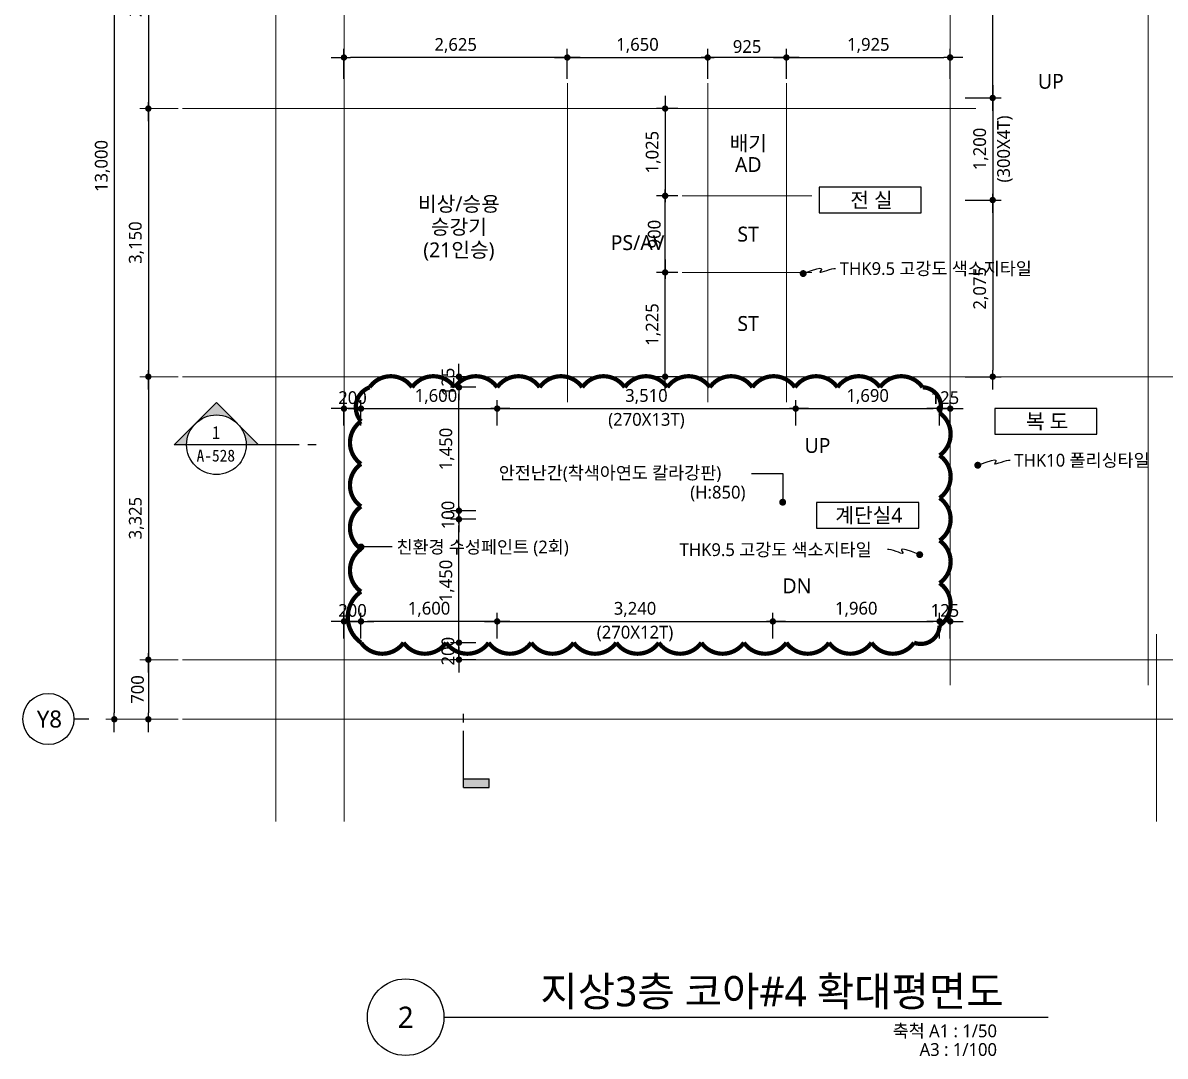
# Model space of a CAD drawing. Header units: millimetres. Extents: x 1424731 to 1631737, y 707248 to 849681.
# Drawn here: x 1526899 to 1540326, y 747948 to 760088 of the extents above; entities that cross this region are included whole.
import ezdxf
from ezdxf.enums import TextEntityAlignment as Align

# ---------------------------------------------------------------- set-up
doc = ezdxf.new("R2010")
doc.units = ezdxf.units.MM
doc.header["$MEASUREMENT"] = 0
doc.linetypes.add('CEN', pattern=[62, 60, -1, 0, -1])
doc.layers.get('0').update_dxf_attribs({"linetype": 'CONTINUOUS'})
for name, color, linetype, lineweight in [('A-AXIS-BUBL', 7, 'CONTINUOUS', 25), ('A-CNTL', 1, 'CEN', 15), ('A-DIMS', 7, 'CONTINUOUS', 25), ('A-MKXS-LEAD', 7, 'CONTINUOUS', 25), ('A-MKXS-MAK1', 3, 'CONTINUOUS', 25), ('A-MKXS-TEXT1', 3, 'CONTINUOUS', 25), ('A-MKXS-TEXT2', 7, 'CONTINUOUS', 25), ('A-MKXX-NAME', 3, 'CONTINUOUS', 25), ('A-MKXX-SYMB', 7, 'CONTINUOUS', 25), ('A-XXXX-SYMB', 7, 'CONTINUOUS', 25), ('A-XXXX-TXT1', 3, 'CONTINUOUS', 25), ('A-XXXX-TXT2', 3, 'CONTINUOUS', 25), ('REV-202205', 20, 'CONTINUOUS', 25)]:
    doc.layers.add(name, color=color, linetype=linetype, lineweight=lineweight)
doc.styles.add('HY울릉도L', font='')
doc.styles.add('돋움체', font='')
doc.styles.add('맑은고딕', font='malgun.ttf')
doc.styles.get('HY울릉도L').set_extended_font_data('HYwulM')
doc.styles.get('돋움체').set_extended_font_data('DotumChe')
doc.dimstyles.new('CDIM', dxfattribs={"dimtxt": 3, "dimasz": 1.5, "dimexe": 2, "dimexo": 1, "dimgap": 1, "dimtad": 1, "dimdec": 0, "dimrnd": 0.5, "dimzin": 0, "dimdsep": 32, "dimlunit": 6, "dimtxsty": 'HY울릉도L', "dimblk1": '_CIDOT', "dimblk2": '_CIDOT', "dimsah": 1, "dimcen": 5.5, "dimclrd": 2, "dimclre": 2, "dimclrt": 7, "dimadec": 0, "dimazin": 0, "dimtfac": 1, "dimtdec": 0, "dimtix": 1, "dimtmove": 2, "dimatfit": 1, "dimldrblk": '_CIDOT', "dimfxl": 1, "dimtolj": 1, "dimtzin": 0, "dimlwd": -1, "dimarcsym": 0})

# ---------------------------------------------------------------- blocks, each defined once
blk = doc.blocks.new('_CIDOT')
at = {"color": 0, "linetype": 'ByBlock'}
blk.add_line((2, 0), (-1, 0), dxfattribs=at)
at = {"color": 0, "linetype": 'ByBlock', "const_width": 0.5}
blk.add_lwpolyline([(-0.25, 0, 1), (0.25, 0, 1)], format="xyb", close=True, dxfattribs=at)
blk = doc.blocks.new('*D528')
at = {"layer": 'A-DIMS', "lineweight": -2, "transparency": 16777216}
for p, q in [((-1150, 0), (-2000, 0)), ((-1150, -13000), (-2000, -13000))]:
    blk.add_line(p, q, dxfattribs=at)
at = {"layer": 'A-DIMS', "transparency": 16777216}
blk.add_line((-1900, -75), (-1900, -12925), dxfattribs=at)
at = {"layer": 'A-DIMS', "transparency": 16777216, "xscale": 75, "yscale": 75, "zscale": 75}
for p, rotation in [((-1900, 0), 90), ((-1900, -13000), 270)]:
    blk.add_blockref('_CIDOT', p, dxfattribs=dict(at, rotation=rotation))
at = {"layer": 'A-DIMS', "color": 3, "transparency": 16777216, "insert": (-2040, -6500), "char_height": 150, "attachment_point": 5, "rotation": 90, "style": '맑은고딕'}
blk.add_mtext('\\A1;13,000', dxfattribs=at)
blk = doc.blocks.new('*D530')
at = {"layer": 'A-DIMS', "lineweight": -2, "transparency": 16777216}
for p, q in [((-1150, -3175), (-1600, -3175)), ((-1150, -5825), (-1600, -5825))]:
    blk.add_line(p, q, dxfattribs=at)
at = {"layer": 'A-DIMS', "transparency": 16777216}
blk.add_line((-1500, -3250), (-1500, -5750), dxfattribs=at)
at = {"layer": 'A-DIMS', "transparency": 16777216, "xscale": 75, "yscale": 75, "zscale": 75}
for p, rotation in [((-1500, -3175), 90), ((-1500, -5825), 270)]:
    blk.add_blockref('_CIDOT', p, dxfattribs=dict(at, rotation=rotation))
at = {"layer": 'A-DIMS', "color": 3, "transparency": 16777216, "insert": (-1640, -4500), "char_height": 150, "attachment_point": 5, "rotation": 90, "style": '맑은고딕'}
blk.add_mtext('\\A1;2,650', dxfattribs=at)
blk = doc.blocks.new('*D531')
at = {"layer": 'A-DIMS', "lineweight": -2, "transparency": 16777216}
for p, q in [((-1150, -5825), (-1600, -5825)), ((-1150, -8975), (-1600, -8975))]:
    blk.add_line(p, q, dxfattribs=at)
at = {"layer": 'A-DIMS', "transparency": 16777216}
blk.add_line((-1500, -5900), (-1500, -8900), dxfattribs=at)
at = {"layer": 'A-DIMS', "transparency": 16777216, "xscale": 75, "yscale": 75, "zscale": 75}
for p, rotation in [((-1500, -5825), 90), ((-1500, -8975), 270)]:
    blk.add_blockref('_CIDOT', p, dxfattribs=dict(at, rotation=rotation))
at = {"layer": 'A-DIMS', "color": 3, "transparency": 16777216, "insert": (-1640, -7400), "char_height": 150, "attachment_point": 5, "rotation": 90, "style": '맑은고딕'}
blk.add_mtext('\\A1;3,150', dxfattribs=at)
blk = doc.blocks.new('*D532')
at = {"layer": 'A-DIMS', "lineweight": -2, "transparency": 16777216}
for p, q in [((-1150, -8975), (-1600, -8975)), ((-1150, -12300), (-1600, -12300))]:
    blk.add_line(p, q, dxfattribs=at)
at = {"layer": 'A-DIMS', "transparency": 16777216}
blk.add_line((-1500, -9050), (-1500, -12225), dxfattribs=at)
at = {"layer": 'A-DIMS', "transparency": 16777216, "xscale": 75, "yscale": 75, "zscale": 75}
for p, rotation in [((-1500, -8975), 90), ((-1500, -12300), 270)]:
    blk.add_blockref('_CIDOT', p, dxfattribs=dict(at, rotation=rotation))
at = {"layer": 'A-DIMS', "color": 3, "transparency": 16777216, "insert": (-1640, -10637), "char_height": 150, "attachment_point": 5, "rotation": 90, "style": '맑은고딕'}
blk.add_mtext('\\A1;3,325', dxfattribs=at)
blk = doc.blocks.new('*D533')
at = {"layer": 'A-DIMS', "lineweight": -2, "transparency": 16777216}
for p, q in [((-1150, -12300), (-1600, -12300)), ((-1150, -13000), (-1600, -13000))]:
    blk.add_line(p, q, dxfattribs=at)
at = {"layer": 'A-DIMS', "transparency": 16777216}
blk.add_line((-1500, -12375), (-1500, -12925), dxfattribs=at)
at = {"layer": 'A-DIMS', "transparency": 16777216, "xscale": 75, "yscale": 75, "zscale": 75}
for p, rotation in [((-1500, -12300), 90), ((-1500, -13000), 270)]:
    blk.add_blockref('_CIDOT', p, dxfattribs=dict(at, rotation=rotation))
at = {"layer": 'A-DIMS', "color": 3, "transparency": 16777216, "insert": (-1627, -12650), "char_height": 150, "attachment_point": 5, "rotation": 90, "style": '맑은고딕'}
blk.add_mtext('\\A1;700', dxfattribs=at)
blk = doc.blocks.new('CORE 4- 단면')
at = {"layer": 'A-MKXS-MAK1'}
h = blk.add_hatch(color=256, dxfattribs=at)
h.paths.add_polyline_path([(3895, 11325), (3647, 11078, 0.414214), (3647, 11572)])
h.paths.add_polyline_path([(3647, 11078), (3400, 10830), (3400, 10975, 0.198912)])
h.paths.add_polyline_path([(3647, 11572, 0.198912), (3400, 11675), (3400, 11820)])
h = blk.add_hatch(color=256, dxfattribs=at)
h.paths.add_polyline_path([(495, 845), (742, 597, 0.414214), (247, 597)])
h.paths.add_polyline_path([(742, 597), (990, 350), (845, 350, 0.198912)])
h.paths.add_polyline_path([(247, 597, 0.198912), (145, 350), (0, 350)])
for points in [[(12845, 650), (12945, 650), (12945, 350), (12845, 350)], [(3700, -3575), (3700, -3675), (3400, -3675), (3400, -3575)]]:
    blk.add_hatch(color=256, dxfattribs=at).paths.add_polyline_path(points)
for p, q in [((3400, 11820), (3895, 11325)), ((3400, 10352), (3400, 11820)), ((3400, 10830), (3895, 11325)), ((3400, 10152), (3400, 10252)), ((0, 350), (495, 845)), ((990, 350), (495, 845)), ((12945, 650), (12845, 650)), ((12845, 350), (12845, 650)), ((12945, 350), (12945, 650)), ((1468, 350), (0, 350)), ((1668, 350), (1568, 350)), ((12182, 350), (12082, 350)), ((12945, 350), (12282, 350)), ((3400, -2912), (3400, -2812)), ((3400, -3675), (3400, -3012)), ((3400, -3575), (3700, -3575)), ((3700, -3675), (3700, -3575)), ((3400, -3675), (3700, -3675))]:
    blk.add_line(p, q, dxfattribs=at)
for centre in [(3400, 11325), (495, 350)]:
    blk.add_circle(centre, 350, dxfattribs=at)
at = {"layer": 'A-MKXS-TEXT2', "style": '돋움체'}
for s, height, p in [('A-529', 140, (3272, 11332)), ('1', 150, (3544, 11329))]:
    blk.add_text(s, height=height, rotation=270, dxfattribs=at).set_placement(p, align=Align.MIDDLE)
for s, height, p in [('1', 150, (491, 494)), ('A-528', 140, (488, 222))]:
    blk.add_text(s, height=height, dxfattribs=at).set_placement(p, align=Align.MIDDLE)
blk = doc.blocks.new('*D300')
at = {"layer": 'A-DIMS', "transparency": 16777216}
for p, q in [((1532025, 754431), (1532025, 754506)), ((1532025, 754356), (1532025, 754256)), ((1532025, 754181), (1532025, 754106))]:
    blk.add_line(p, q, dxfattribs=at)
at = {"layer": 'A-DIMS', "lineweight": -2, "transparency": 16777216}
for p, q in [((1532225, 754356), (1531925, 754356)), ((1532225, 754256), (1531925, 754256))]:
    blk.add_line(p, q, dxfattribs=at)
at = {"layer": 'A-DIMS', "transparency": 16777216, "xscale": 75, "yscale": 75, "zscale": 75}
for p, rotation in [((1532025, 754356), 270), ((1532025, 754256), 90)]:
    blk.add_blockref('_CIDOT', p, dxfattribs=dict(at, rotation=rotation))
at = {"layer": 'A-DIMS', "color": 3, "transparency": 16777216, "insert": (1531897, 754306), "char_height": 150, "attachment_point": 5, "rotation": 90, "style": '맑은고딕'}
blk.add_mtext('\\A1;100', dxfattribs=at)
blk = doc.blocks.new('*D301')
at = {"layer": 'A-DIMS', "lineweight": -2, "transparency": 16777216}
for p, q in [((1532225, 755806), (1531925, 755806)), ((1532225, 754356), (1531925, 754356))]:
    blk.add_line(p, q, dxfattribs=at)
at = {"layer": 'A-DIMS', "transparency": 16777216}
blk.add_line((1532025, 754431), (1532025, 755731), dxfattribs=at)
at = {"layer": 'A-DIMS', "transparency": 16777216, "xscale": 75, "yscale": 75, "zscale": 75}
for p, rotation in [((1532025, 755806), 90), ((1532025, 754356), 270)]:
    blk.add_blockref('_CIDOT', p, dxfattribs=dict(at, rotation=rotation))
at = {"layer": 'A-DIMS', "color": 3, "transparency": 16777216, "insert": (1531884, 755081), "char_height": 150, "attachment_point": 5, "rotation": 90, "style": '맑은고딕'}
blk.add_mtext('\\A1;1,450', dxfattribs=at)
blk = doc.blocks.new('*D302')
at = {"layer": 'A-DIMS', "transparency": 16777216}
for p, q in [((1532025, 752881), (1532025, 752956)), ((1532025, 752606), (1532025, 752806)), ((1532025, 752531), (1532025, 752456))]:
    blk.add_line(p, q, dxfattribs=at)
at = {"layer": 'A-DIMS', "lineweight": -2, "transparency": 16777216}
for p, q in [((1532225, 752806), (1531925, 752806)), ((1532225, 752606), (1531925, 752606))]:
    blk.add_line(p, q, dxfattribs=at)
at = {"layer": 'A-DIMS', "transparency": 16777216, "xscale": 75, "yscale": 75, "zscale": 75}
for p, rotation in [((1532025, 752806), 270), ((1532025, 752606), 90)]:
    blk.add_blockref('_CIDOT', p, dxfattribs=dict(at, rotation=rotation))
at = {"layer": 'A-DIMS', "color": 3, "transparency": 16777216, "insert": (1531897, 752706), "char_height": 150, "attachment_point": 5, "rotation": 90, "style": '맑은고딕'}
blk.add_mtext('\\A1;200', dxfattribs=at)
blk = doc.blocks.new('*D303')
at = {"layer": 'A-DIMS', "transparency": 16777216}
for p, q in [((1532025, 756006), (1532025, 756081)), ((1532025, 755806), (1532025, 755931)), ((1532025, 755731), (1532025, 755656))]:
    blk.add_line(p, q, dxfattribs=at)
at = {"layer": 'A-DIMS', "lineweight": -2, "transparency": 16777216}
for p, q in [((1532225, 755931), (1531925, 755931)), ((1532225, 755806), (1531925, 755806))]:
    blk.add_line(p, q, dxfattribs=at)
at = {"layer": 'A-DIMS', "transparency": 16777216, "xscale": 75, "yscale": 75, "zscale": 75}
for p, rotation in [((1532025, 755931), 270), ((1532025, 755806), 90)]:
    blk.add_blockref('_CIDOT', p, dxfattribs=dict(at, rotation=rotation))
at = {"layer": 'A-DIMS', "color": 3, "transparency": 16777216, "insert": (1531897, 755869), "char_height": 150, "attachment_point": 5, "rotation": 90, "style": '맑은고딕'}
blk.add_mtext('\\A1;125', dxfattribs=at)
blk = doc.blocks.new('*D304')
at = {"layer": 'A-DIMS', "lineweight": -2, "transparency": 16777216}
for p, q in [((1532475, 752856), (1532475, 753156)), ((1535715, 752856), (1535715, 753156))]:
    blk.add_line(p, q, dxfattribs=at)
at = {"layer": 'A-DIMS', "transparency": 16777216}
blk.add_line((1532550, 753056), (1535640, 753056), dxfattribs=at)
at = {"layer": 'A-DIMS', "transparency": 16777216, "xscale": 75, "yscale": 75, "zscale": 75, "rotation": 180}
blk.add_blockref('_CIDOT', (1532475, 753056), dxfattribs=at)
at = {"layer": 'A-DIMS', "transparency": 16777216, "xscale": 75, "yscale": 75, "zscale": 75}
blk.add_blockref('_CIDOT', (1535715, 753056), dxfattribs=at)
at = {"layer": 'A-DIMS', "color": 3, "transparency": 16777216, "char_height": 150, "attachment_point": 5, "style": '맑은고딕'}
for s, insert in [('\\A1;3,240', (1534095, 753196)), ('\\A1;(270X12T)', (1534095, 752913))]:
    blk.add_mtext(s, dxfattribs=dict(at, insert=insert))
blk = doc.blocks.new('*D305')
at = {"layer": 'A-DIMS', "lineweight": -2, "transparency": 16777216}
for p, q in [((1532475, 755356), (1532475, 755656)), ((1535984, 755356), (1535984, 755656))]:
    blk.add_line(p, q, dxfattribs=at)
at = {"layer": 'A-DIMS', "transparency": 16777216}
blk.add_line((1532550, 755556), (1535909, 755556), dxfattribs=at)
at = {"layer": 'A-DIMS', "transparency": 16777216, "xscale": 75, "yscale": 75, "zscale": 75, "rotation": 180}
blk.add_blockref('_CIDOT', (1532475, 755556), dxfattribs=at)
at = {"layer": 'A-DIMS', "transparency": 16777216, "xscale": 75, "yscale": 75, "zscale": 75}
blk.add_blockref('_CIDOT', (1535984, 755556), dxfattribs=at)
at = {"layer": 'A-DIMS', "color": 3, "transparency": 16777216, "char_height": 150, "attachment_point": 5, "style": '맑은고딕'}
for s, insert in [('\\A1;3,510', (1534229, 755697)), ('\\A1;(270X13T)', (1534229, 755413))]:
    blk.add_mtext(s, dxfattribs=dict(at, insert=insert))
blk = doc.blocks.new('*D306')
at = {"layer": 'A-DIMS', "lineweight": -2, "transparency": 16777216}
for p, q in [((1535984, 755406), (1535984, 755656)), ((1537675, 755356), (1537675, 755656))]:
    blk.add_line(p, q, dxfattribs=at)
at = {"layer": 'A-DIMS', "transparency": 16777216}
blk.add_line((1536059, 755556), (1537600, 755556), dxfattribs=at)
at = {"layer": 'A-DIMS', "transparency": 16777216, "xscale": 75, "yscale": 75, "zscale": 75, "rotation": 180}
blk.add_blockref('_CIDOT', (1535984, 755556), dxfattribs=at)
at = {"layer": 'A-DIMS', "transparency": 16777216, "xscale": 75, "yscale": 75, "zscale": 75}
blk.add_blockref('_CIDOT', (1537675, 755556), dxfattribs=at)
at = {"layer": 'A-DIMS', "color": 3, "transparency": 16777216, "insert": (1536829, 755697), "char_height": 150, "attachment_point": 5, "style": '맑은고딕'}
blk.add_mtext('\\A1;1,690', dxfattribs=at)
blk = doc.blocks.new('*D307')
at = {"layer": 'A-DIMS', "lineweight": -2, "transparency": 16777216}
for p, q in [((1530874, 752856), (1530874, 753156)), ((1532475, 752856), (1532475, 753156))]:
    blk.add_line(p, q, dxfattribs=at)
at = {"layer": 'A-DIMS', "transparency": 16777216}
blk.add_line((1532400, 753056), (1530949, 753056), dxfattribs=at)
at = {"layer": 'A-DIMS', "transparency": 16777216, "xscale": 75, "yscale": 75, "zscale": 75, "rotation": 180}
blk.add_blockref('_CIDOT', (1530874, 753056), dxfattribs=at)
at = {"layer": 'A-DIMS', "transparency": 16777216, "xscale": 75, "yscale": 75, "zscale": 75}
blk.add_blockref('_CIDOT', (1532475, 753056), dxfattribs=at)
at = {"layer": 'A-DIMS', "color": 3, "transparency": 16777216, "insert": (1531674, 753197), "char_height": 150, "attachment_point": 5, "style": '맑은고딕'}
blk.add_mtext('\\A1;1,600', dxfattribs=at)
blk = doc.blocks.new('*D308')
at = {"layer": 'A-DIMS', "lineweight": -2, "transparency": 16777216}
for p, q in [((1535715, 752906), (1535715, 753156)), ((1537675, 752856), (1537675, 753156))]:
    blk.add_line(p, q, dxfattribs=at)
at = {"layer": 'A-DIMS', "transparency": 16777216}
blk.add_line((1535790, 753056), (1537600, 753056), dxfattribs=at)
at = {"layer": 'A-DIMS', "transparency": 16777216, "xscale": 75, "yscale": 75, "zscale": 75, "rotation": 180}
blk.add_blockref('_CIDOT', (1535715, 753056), dxfattribs=at)
at = {"layer": 'A-DIMS', "transparency": 16777216, "xscale": 75, "yscale": 75, "zscale": 75}
blk.add_blockref('_CIDOT', (1537675, 753056), dxfattribs=at)
at = {"layer": 'A-DIMS', "color": 3, "transparency": 16777216, "insert": (1536695, 753197), "char_height": 150, "attachment_point": 5, "style": '맑은고딕'}
blk.add_mtext('\\A1;1,960', dxfattribs=at)
blk = doc.blocks.new('*D309')
at = {"layer": 'A-DIMS', "lineweight": -2, "transparency": 16777216}
for p, q in [((1530674, 755356), (1530674, 755656)), ((1530874, 755356), (1530874, 755656))]:
    blk.add_line(p, q, dxfattribs=at)
at = {"layer": 'A-DIMS', "transparency": 16777216}
for p, q in [((1530599, 755556), (1530524, 755556)), ((1530874, 755556), (1530674, 755556)), ((1530949, 755556), (1531024, 755556))]:
    blk.add_line(p, q, dxfattribs=at)
at = {"layer": 'A-DIMS', "transparency": 16777216, "xscale": 75, "yscale": 75, "zscale": 75}
blk.add_blockref('_CIDOT', (1530674, 755556), dxfattribs=at)
at = {"layer": 'A-DIMS', "transparency": 16777216, "xscale": 75, "yscale": 75, "zscale": 75, "rotation": 180}
blk.add_blockref('_CIDOT', (1530874, 755556), dxfattribs=at)
at = {"layer": 'A-DIMS', "color": 3, "transparency": 16777216, "insert": (1530774, 755684), "char_height": 150, "attachment_point": 5, "style": '맑은고딕'}
blk.add_mtext('\\A1;200', dxfattribs=at)
blk = doc.blocks.new('*D310')
at = {"layer": 'A-DIMS', "lineweight": -2, "transparency": 16777216}
for p, q in [((1530674, 752856), (1530674, 753156)), ((1530874, 752856), (1530874, 753156))]:
    blk.add_line(p, q, dxfattribs=at)
at = {"layer": 'A-DIMS', "transparency": 16777216}
for p, q in [((1530599, 753056), (1530524, 753056)), ((1530874, 753056), (1530674, 753056)), ((1530949, 753056), (1531024, 753056))]:
    blk.add_line(p, q, dxfattribs=at)
at = {"layer": 'A-DIMS', "transparency": 16777216, "xscale": 75, "yscale": 75, "zscale": 75}
blk.add_blockref('_CIDOT', (1530674, 753056), dxfattribs=at)
at = {"layer": 'A-DIMS', "transparency": 16777216, "xscale": 75, "yscale": 75, "zscale": 75, "rotation": 180}
blk.add_blockref('_CIDOT', (1530874, 753056), dxfattribs=at)
at = {"layer": 'A-DIMS', "color": 3, "transparency": 16777216, "insert": (1530774, 753184), "char_height": 150, "attachment_point": 5, "style": '맑은고딕'}
blk.add_mtext('\\A1;200', dxfattribs=at)
blk = doc.blocks.new('*D311')
at = {"layer": 'A-DIMS', "lineweight": -2, "transparency": 16777216}
for p, q in [((1537675, 752856), (1537675, 753156)), ((1537800, 752856), (1537800, 753156))]:
    blk.add_line(p, q, dxfattribs=at)
at = {"layer": 'A-DIMS', "transparency": 16777216}
for p, q in [((1537600, 753056), (1537525, 753056)), ((1537675, 753056), (1537800, 753056)), ((1537875, 753056), (1537950, 753056))]:
    blk.add_line(p, q, dxfattribs=at)
at = {"layer": 'A-DIMS', "transparency": 16777216, "xscale": 75, "yscale": 75, "zscale": 75}
blk.add_blockref('_CIDOT', (1537675, 753056), dxfattribs=at)
at = {"layer": 'A-DIMS', "transparency": 16777216, "xscale": 75, "yscale": 75, "zscale": 75, "rotation": 180}
blk.add_blockref('_CIDOT', (1537800, 753056), dxfattribs=at)
at = {"layer": 'A-DIMS', "color": 3, "transparency": 16777216, "insert": (1537737, 753184), "char_height": 150, "attachment_point": 5, "style": '맑은고딕'}
blk.add_mtext('\\A1;125', dxfattribs=at)
blk = doc.blocks.new('*D312')
at = {"layer": 'A-DIMS', "lineweight": -2, "transparency": 16777216}
for p, q in [((1537675, 755356), (1537675, 755656)), ((1537800, 755356), (1537800, 755656))]:
    blk.add_line(p, q, dxfattribs=at)
at = {"layer": 'A-DIMS', "transparency": 16777216}
for p, q in [((1537600, 755556), (1537525, 755556)), ((1537675, 755556), (1537800, 755556)), ((1537875, 755556), (1537950, 755556))]:
    blk.add_line(p, q, dxfattribs=at)
at = {"layer": 'A-DIMS', "transparency": 16777216, "xscale": 75, "yscale": 75, "zscale": 75}
blk.add_blockref('_CIDOT', (1537675, 755556), dxfattribs=at)
at = {"layer": 'A-DIMS', "transparency": 16777216, "xscale": 75, "yscale": 75, "zscale": 75, "rotation": 180}
blk.add_blockref('_CIDOT', (1537800, 755556), dxfattribs=at)
at = {"layer": 'A-DIMS', "color": 3, "transparency": 16777216, "insert": (1537737, 755684), "char_height": 150, "attachment_point": 5, "style": '맑은고딕'}
blk.add_mtext('\\A1;125', dxfattribs=at)
blk = doc.blocks.new('*D561')
at = {"layer": 'A-DIMS', "lineweight": -2, "transparency": 16777216}
for p, q in [((1534599, 757156), (1534349, 757156)), ((1534599, 755931), (1534349, 755931))]:
    blk.add_line(p, q, dxfattribs=at)
at = {"layer": 'A-DIMS', "transparency": 16777216}
blk.add_line((1534449, 756006), (1534449, 757081), dxfattribs=at)
at = {"layer": 'A-DIMS', "transparency": 16777216, "xscale": 75, "yscale": 75, "zscale": 75}
for p, rotation in [((1534449, 757156), 90), ((1534449, 755931), 270)]:
    blk.add_blockref('_CIDOT', p, dxfattribs=dict(at, rotation=rotation))
at = {"layer": 'A-DIMS', "color": 3, "transparency": 16777216, "insert": (1534309, 756544), "char_height": 150, "attachment_point": 5, "rotation": 90, "style": '맑은고딕'}
blk.add_mtext('\\A1;1,225', dxfattribs=at)
blk = doc.blocks.new('*D562')
at = {"layer": 'A-DIMS', "lineweight": -2, "transparency": 16777216}
for p, q in [((1534599, 758056), (1534349, 758056)), ((1534599, 757156), (1534349, 757156))]:
    blk.add_line(p, q, dxfattribs=at)
at = {"layer": 'A-DIMS', "transparency": 16777216}
blk.add_line((1534449, 757231), (1534449, 757981), dxfattribs=at)
at = {"layer": 'A-DIMS', "transparency": 16777216, "xscale": 75, "yscale": 75, "zscale": 75}
for p, rotation in [((1534449, 758056), 90), ((1534449, 757156), 270)]:
    blk.add_blockref('_CIDOT', p, dxfattribs=dict(at, rotation=rotation))
at = {"layer": 'A-DIMS', "color": 3, "transparency": 16777216, "insert": (1534322, 757606), "char_height": 150, "attachment_point": 5, "rotation": 90, "style": '맑은고딕'}
blk.add_mtext('\\A1;900', dxfattribs=at)
blk = doc.blocks.new('*D563')
at = {"layer": 'A-DIMS', "lineweight": -2, "transparency": 16777216}
for p, q in [((1534599, 759081), (1534349, 759081)), ((1534599, 758056), (1534349, 758056))]:
    blk.add_line(p, q, dxfattribs=at)
at = {"layer": 'A-DIMS', "transparency": 16777216}
blk.add_line((1534449, 759006), (1534449, 758131), dxfattribs=at)
at = {"layer": 'A-DIMS', "transparency": 16777216, "xscale": 75, "yscale": 75, "zscale": 75}
for p, rotation in [((1534449, 759081), 90), ((1534449, 758056), 270)]:
    blk.add_blockref('_CIDOT', p, dxfattribs=dict(at, rotation=rotation))
at = {"layer": 'A-DIMS', "color": 3, "transparency": 16777216, "insert": (1534309, 758569), "char_height": 150, "attachment_point": 5, "rotation": 90, "style": '맑은고딕'}
blk.add_mtext('\\A1;1,025', dxfattribs=at)
blk = doc.blocks.new('*D564')
at = {"layer": 'A-DIMS', "lineweight": -2, "transparency": 16777216}
for p, q in [((1535874, 759431), (1535874, 759781)), ((1537799, 759431), (1537799, 759781))]:
    blk.add_line(p, q, dxfattribs=at)
at = {"layer": 'A-DIMS', "transparency": 16777216}
blk.add_line((1535949, 759681), (1537724, 759681), dxfattribs=at)
at = {"layer": 'A-DIMS', "transparency": 16777216, "xscale": 75, "yscale": 75, "zscale": 75, "rotation": 180}
blk.add_blockref('_CIDOT', (1535874, 759681), dxfattribs=at)
at = {"layer": 'A-DIMS', "transparency": 16777216, "xscale": 75, "yscale": 75, "zscale": 75}
blk.add_blockref('_CIDOT', (1537799, 759681), dxfattribs=at)
at = {"layer": 'A-DIMS', "color": 3, "transparency": 16777216, "insert": (1536837, 759822), "char_height": 150, "attachment_point": 5, "style": '맑은고딕'}
blk.add_mtext('\\A1;1,925', dxfattribs=at)
blk = doc.blocks.new('*D565')
at = {"layer": 'A-DIMS', "lineweight": -2, "transparency": 16777216}
for p, q in [((1534949, 759431), (1534949, 759781)), ((1535874, 759431), (1535874, 759781))]:
    blk.add_line(p, q, dxfattribs=at)
at = {"layer": 'A-DIMS', "transparency": 16777216}
blk.add_line((1535799, 759681), (1535024, 759681), dxfattribs=at)
at = {"layer": 'A-DIMS', "transparency": 16777216, "xscale": 75, "yscale": 75, "zscale": 75, "rotation": 180}
blk.add_blockref('_CIDOT', (1534949, 759681), dxfattribs=at)
at = {"layer": 'A-DIMS', "transparency": 16777216, "xscale": 75, "yscale": 75, "zscale": 75}
blk.add_blockref('_CIDOT', (1535874, 759681), dxfattribs=at)
at = {"layer": 'A-DIMS', "color": 3, "transparency": 16777216, "insert": (1535412, 759809), "char_height": 150, "attachment_point": 5, "style": '맑은고딕'}
blk.add_mtext('\\A1;925', dxfattribs=at)
blk = doc.blocks.new('*D566')
at = {"layer": 'A-DIMS', "lineweight": -2, "transparency": 16777216}
for p, q in [((1533299, 759431), (1533299, 759781)), ((1534949, 759431), (1534949, 759781))]:
    blk.add_line(p, q, dxfattribs=at)
at = {"layer": 'A-DIMS', "transparency": 16777216}
blk.add_line((1533374, 759681), (1534874, 759681), dxfattribs=at)
at = {"layer": 'A-DIMS', "transparency": 16777216, "xscale": 75, "yscale": 75, "zscale": 75, "rotation": 180}
blk.add_blockref('_CIDOT', (1533299, 759681), dxfattribs=at)
at = {"layer": 'A-DIMS', "transparency": 16777216, "xscale": 75, "yscale": 75, "zscale": 75}
blk.add_blockref('_CIDOT', (1534949, 759681), dxfattribs=at)
at = {"layer": 'A-DIMS', "color": 3, "transparency": 16777216, "insert": (1534124, 759822), "char_height": 150, "attachment_point": 5, "style": '맑은고딕'}
blk.add_mtext('\\A1;1,650', dxfattribs=at)
blk = doc.blocks.new('*D567')
at = {"layer": 'A-DIMS', "lineweight": -2, "transparency": 16777216}
for p, q in [((1530674, 759431), (1530674, 759781)), ((1533299, 759431), (1533299, 759781))]:
    blk.add_line(p, q, dxfattribs=at)
at = {"layer": 'A-DIMS', "transparency": 16777216}
blk.add_line((1533224, 759681), (1530749, 759681), dxfattribs=at)
at = {"layer": 'A-DIMS', "transparency": 16777216, "xscale": 75, "yscale": 75, "zscale": 75, "rotation": 180}
blk.add_blockref('_CIDOT', (1530674, 759681), dxfattribs=at)
at = {"layer": 'A-DIMS', "transparency": 16777216, "xscale": 75, "yscale": 75, "zscale": 75}
blk.add_blockref('_CIDOT', (1533299, 759681), dxfattribs=at)
at = {"layer": 'A-DIMS', "color": 3, "transparency": 16777216, "insert": (1531987, 759821), "char_height": 150, "attachment_point": 5, "style": '맑은고딕'}
blk.add_mtext('\\A1;2,625', dxfattribs=at)
blk = doc.blocks.new('*D635')
at = {"layer": 'A-DIMS', "lineweight": -2, "transparency": 16777216}
for p, q in [((1532225, 754256), (1531925, 754256)), ((1532225, 752806), (1531925, 752806))]:
    blk.add_line(p, q, dxfattribs=at)
at = {"layer": 'A-DIMS', "transparency": 16777216}
blk.add_line((1532025, 752881), (1532025, 754181), dxfattribs=at)
at = {"layer": 'A-DIMS', "transparency": 16777216, "xscale": 75, "yscale": 75, "zscale": 75}
for p, rotation in [((1532025, 754256), 90), ((1532025, 752806), 270)]:
    blk.add_blockref('_CIDOT', p, dxfattribs=dict(at, rotation=rotation))
at = {"layer": 'A-DIMS', "color": 3, "transparency": 16777216, "insert": (1531884, 753531), "char_height": 150, "attachment_point": 5, "rotation": 90, "style": '맑은고딕'}
blk.add_mtext('\\A1;1,450', dxfattribs=at)
blk = doc.blocks.new('*D636')
at = {"layer": 'A-DIMS', "lineweight": -2, "transparency": 16777216}
for p, q in [((1530874, 755356), (1530874, 755656)), ((1532475, 755356), (1532475, 755656))]:
    blk.add_line(p, q, dxfattribs=at)
at = {"layer": 'A-DIMS', "transparency": 16777216}
blk.add_line((1530949, 755556), (1532400, 755556), dxfattribs=at)
at = {"layer": 'A-DIMS', "transparency": 16777216, "xscale": 75, "yscale": 75, "zscale": 75, "rotation": 180}
blk.add_blockref('_CIDOT', (1530874, 755556), dxfattribs=at)
at = {"layer": 'A-DIMS', "transparency": 16777216, "xscale": 75, "yscale": 75, "zscale": 75}
blk.add_blockref('_CIDOT', (1532475, 755556), dxfattribs=at)
at = {"layer": 'A-DIMS', "color": 3, "transparency": 16777216, "insert": (1531755, 755697), "char_height": 150, "attachment_point": 5, "style": '맑은고딕'}
blk.add_mtext('\\A1;1,600', dxfattribs=at)
blk = doc.blocks.new('*D1113')
at = {"layer": 'A-DIMS', "lineweight": -2, "transparency": 16777216}
for p, q in [((1537974, 759206), (1538399, 759206)), ((1537974, 758006), (1538399, 758006))]:
    blk.add_line(p, q, dxfattribs=at)
at = {"layer": 'A-DIMS', "transparency": 16777216}
blk.add_line((1538299, 759131), (1538299, 758081), dxfattribs=at)
at = {"layer": 'A-DIMS', "transparency": 16777216, "xscale": 75, "yscale": 75, "zscale": 75}
for p, rotation in [((1538299, 759206), 90), ((1538299, 758006), 270)]:
    blk.add_blockref('_CIDOT', p, dxfattribs=dict(at, rotation=rotation))
at = {"layer": 'A-DIMS', "color": 3, "transparency": 16777216, "char_height": 150, "attachment_point": 5, "rotation": 90, "style": '맑은고딕'}
for s, insert in [('\\A1;(300X4T)', (1538443, 758606)), ('\\A1;1,200', (1538159, 758606))]:
    blk.add_mtext(s, dxfattribs=dict(at, insert=insert))
blk = doc.blocks.new('*D1114')
at = {"layer": 'A-DIMS', "lineweight": -2, "transparency": 16777216}
for p, q in [((1537974, 761731), (1538399, 761731)), ((1537974, 759206), (1538399, 759206))]:
    blk.add_line(p, q, dxfattribs=at)
at = {"layer": 'A-DIMS', "transparency": 16777216}
blk.add_line((1538299, 759281), (1538299, 761656), dxfattribs=at)
at = {"layer": 'A-DIMS', "transparency": 16777216, "xscale": 75, "yscale": 75, "zscale": 75}
for p, rotation in [((1538299, 761731), 90), ((1538299, 759206), 270)]:
    blk.add_blockref('_CIDOT', p, dxfattribs=dict(at, rotation=rotation))
at = {"layer": 'A-DIMS', "color": 3, "transparency": 16777216, "insert": (1538159, 760469), "char_height": 150, "attachment_point": 5, "rotation": 90, "style": '맑은고딕'}
blk.add_mtext('\\A1;2,525', dxfattribs=at)
blk = doc.blocks.new('*D1115')
at = {"layer": 'A-DIMS', "lineweight": -2, "transparency": 16777216}
for p, q in [((1537974, 758006), (1538399, 758006)), ((1537974, 755931), (1538399, 755931))]:
    blk.add_line(p, q, dxfattribs=at)
at = {"layer": 'A-DIMS', "transparency": 16777216}
blk.add_line((1538299, 757931), (1538299, 756006), dxfattribs=at)
at = {"layer": 'A-DIMS', "transparency": 16777216, "xscale": 75, "yscale": 75, "zscale": 75}
for p, rotation in [((1538299, 758006), 90), ((1538299, 755931), 270)]:
    blk.add_blockref('_CIDOT', p, dxfattribs=dict(at, rotation=rotation))
at = {"layer": 'A-DIMS', "color": 3, "transparency": 16777216, "insert": (1538159, 756969), "char_height": 150, "attachment_point": 5, "rotation": 90, "style": '맑은고딕'}
blk.add_mtext('\\A1;2,075', dxfattribs=at)
blk = doc.blocks.new('CORE1_GRID')
at = {"layer": 'A-AXIS-BUBL', "ltscale": 0.2}
blk.add_line((-2200, -13000), (-2375, -13000), dxfattribs=at)
blk.add_circle((-2675, -12997.1), 300, dxfattribs=at)
at = {"layer": 'A-CNTL'}
for p, q in [((0, 1600), (0, -14200)), ((800, 1600), (800, -14200)), ((10250, 1600), (10250, -12600)), ((7925, -1850), (7925, -12600)), ((3425, -5525), (3425, -9275)), ((5075, -5525), (5075, -9275)), ((6000, -5525), (6000, -9275)), ((-1100, -5825), (8225, -5825)), ((4775, -6850), (6300, -6850)), ((4775, -7750), (6300, -7750)), ((-1100, -8975), (12150, -8975)), ((10350, -12000), (10350, -14200)), ((-1100, -12300), (12150, -12300)), ((-1100, -13000), (12150, -13000))]:
    blk.add_line(p, q, dxfattribs=at)
at = {"layer": 'A-XXXX-TXT2', "ltscale": 0.2, "style": '맑은고딕'}
blk.add_text('Y8', height=200, dxfattribs=at).set_placement((-2662.9, -12997.7), align=Align.MIDDLE)
at = {"layer": 'A-DIMS'}
for base, p1, p2, picture, middle in [((-1900, -13000), (-1100, 0), (-1100, -13000), '*D528', (-2040.5, -6500)), ((-1500, -5825), (-1100, -3175), (-1100, -5825), '*D530', (-1640.1, -4500)), ((-1500, -8975), (-1100, -5825), (-1100, -8975), '*D531', (-1640.5, -7400)), ((-1500, -12300), (-1100, -8975), (-1100, -12300), '*D532', (-1640.1, -10637.5)), ((-1500, -13000), (-1100, -12300), (-1100, -13000), '*D533', (-1627.5, -12650))]:
    dim = blk.add_linear_dim(base=base, p1=p1, p2=p2, angle=90, dimstyle='CDIM', override={"dimscale": 50, "dimtxsty": '맑은고딕', "dimclrd": 256, "dimclre": 256, "dimclrt": 3}, dxfattribs=at)
    dim.commit()
    dim.dimension.update_dxf_attribs({"geometry": picture, "text_midpoint": middle})

msp = doc.modelspace()

# ---------------------------------------------------------------- linework, layer by layer
at = {"layer": 'A-MKXS-LEAD', "const_width": 40}
for points in [[(1536050.9, 757144.6, 1), (1536092.3, 757140.5, 1)], [(1538103, 754892.8, 1), (1538144.4, 754888.6, 1)], [(1535809.6, 754458.2, 1), (1535851.1, 754454.1, 1)], [(1530853.8, 753932.4, 1), (1530895.2, 753928.3, 1)], [(1537461.7, 753842, -1), (1537420.3, 753837.8, -1)]]:
    msp.add_lwpolyline(points, format="xyb", close=True, dxfattribs=at)
at = {"layer": 'A-MKXS-LEAD'}
for points in [[(1536070.8, 757142.2), (1536168.5, 757179.1), (1536232.2, 757199), (1536268.5, 757205.4), (1536283.9, 757201.9), (1536285, 757192), (1536278.5, 757179.2), (1536271, 757167), (1536269, 757159), (1536277.7, 757157.6), (1536295.8, 757162), (1536320.7, 757170.2), (1536349.6, 757180.3), (1536379.8, 757190.4), (1536408.6, 757198.6), (1536433.3, 757202.9), (1536451.2, 757201.5)], [(1538122.9, 754890.4), (1538220.6, 754927.2), (1538284.3, 754947.1), (1538320.6, 754953.6), (1538336, 754950.1), (1538337.1, 754940.2), (1538330.6, 754927.4), (1538323.1, 754915.2), (1538321.1, 754907.1), (1538329.8, 754905.8), (1538347.9, 754910.2), (1538372.8, 754918.4), (1538401.7, 754928.5), (1538431.9, 754938.6), (1538460.7, 754946.8), (1538485.4, 754951.1), (1538503.2, 754949.6)], [(1535463.3, 754795.5), (1535830.3, 754795.5), (1535830.3, 754456.2)], [(1531241.5, 753930.4), (1530874.5, 753930.4), (1530874.5, 753930.4)], [(1537441.8, 753839.6), (1537344.1, 753876.5), (1537280.4, 753896.4), (1537244.1, 753902.8), (1537228.7, 753899.3), (1537227.6, 753889.4), (1537234.1, 753876.6), (1537241.6, 753864.4), (1537243.6, 753856.4), (1537234.9, 753855), (1537216.8, 753859.4), (1537191.9, 753867.6), (1537163, 753877.7), (1537132.8, 753887.8), (1537104, 753896), (1537079.3, 753900.3), (1537061.5, 753898.9)]]:
    msp.add_lwpolyline(points, dxfattribs=at)
at = {"layer": 'A-MKXX-SYMB'}
for points in [[(1536259.5, 757856.2), (1537459.5, 757856.2), (1537459.5, 758156.2), (1536259.5, 758156.2)], [(1538324.5, 755256.2), (1539524.5, 755256.2), (1539524.5, 755556.2), (1538324.5, 755556.2)], [(1536229, 754152.9), (1537429, 754152.9), (1537429, 754452.9), (1536229, 754452.9)]]:
    msp.add_lwpolyline(points, close=True, dxfattribs=at)
at = {"layer": 'A-XXXX-SYMB'}
msp.add_line((1531849.5, 748406.2), (1538949.5, 748406.2), dxfattribs=at)
msp.add_circle((1531399.5, 748406.2), 450, dxfattribs=at)
at = {"layer": 'REV-202205', "const_width": 50}
msp.add_lwpolyline([(1530874.5, 752806.2, 0.5205671), (1531374.5, 752806.2, 0.5205671), (1531874.5, 752806.2, 0.5205671), (1532374.5, 752806.2, 0.5205671), (1532874.5, 752806.2, 0.5205671), (1533374.5, 752806.2, 0.5205671), (1533874.5, 752806.2, 0.5205671), (1534374.5, 752806.2, 0.5205671), (1534874.5, 752806.2, 0.5205671), (1535374.5, 752806.2, 0.5205671), (1535874.5, 752806.2, 0.5205671), (1536374.5, 752806.2, 0.5205671), (1536874.5, 752806.2, 0.5205671), (1537374.5, 752806.2, 0.5205671), (1537674.5, 753006.2, 0.5205671), (1537674.5, 753506.2, 0.5205671), (1537674.5, 754006.2, 0.5205671), (1537674.5, 754506.2, 0.5205671), (1537674.5, 755006.2, 0.5205671), (1537674.5, 755506.2, 0.5205671), (1537474.5, 755806.2, 0.5205671), (1536974.5, 755806.2, 0.5205671), (1536474.5, 755806.2, 0.5205671), (1535974.5, 755806.2, 0.5205671), (1535474.5, 755806.2, 0.5205671), (1534974.5, 755806.2, 0.5205671), (1534474.5, 755806.2, 0.5205671), (1533974.5, 755806.2, 0.5205671), (1533474.5, 755806.2, 0.5205671), (1532974.5, 755806.2, 0.5205671), (1532474.5, 755806.2, 0.5205671), (1531974.5, 755806.2, 0.5205671), (1531474.5, 755806.2, 0.5205671), (1530974.5, 755806.2, 0.5205671), (1530874.5, 755406.2, 0.5205671), (1530874.5, 754906.2, 0.5205671), (1530874.5, 754406.2, 0.5205671), (1530874.5, 753906.2, 0.5205671), (1530874.5, 753406.2, 0.5205671)], format="xyb", close=True, dxfattribs=at)

# ---------------------------------------------------------------- block references
msp.add_blockref('CORE 4- 단면', (1528679.5, 754781.2))
at = {"layer": 'A-CNTL'}
msp.add_blockref('CORE1_GRID', (1529874.5, 764906.2), dxfattribs=at)

# ---------------------------------------------------------------- texts
at = {"layer": 'A-MKXS-TEXT1', "style": '맑은고딕'}
for s, p in [('THK9.5 고강도 색소지타일', (1536501.2, 757201.5)), ('THK10 폴리싱타일', (1538553.2, 754949.6)), ('안전난간(착색아연도 칼라강판)', (1532493.4, 754801.3)), ('(H:850)', (1534743.8, 754573.8)), ('친환경 수성페인트 (2회)', (1531291.5, 753930.4)), ('THK9.5 고강도 색소지타일', (1534618.5, 753898.9))]:
    msp.add_text(s, height=150, dxfattribs=at).set_placement(p, align=Align.MIDDLE_LEFT)
at = {"layer": 'A-MKXX-NAME', "style": '맑은고딕'}
for s, p in [('UP', (1538982.4, 759401.7)), ('배기', (1535426, 758672.9)), ('AD', (1535426, 758422.9)), ('비상/승용', (1532024.5, 757961.2)), ('전 실', (1536874, 758006.2)), ('승강기', (1532024.5, 757691.2)), ('ST', (1535424.5, 757606.2)), ('(21인승)', (1532024.5, 757421.2)), ('PS/AV', (1534124.5, 757506.2)), ('ST', (1535424.5, 756556.2)), ('복 도', (1538939, 755406.2)), ('UP', (1536240, 755123)), ('계단실4', (1536843.5, 754302.9)), ('DN', (1535998.3, 753473))]:
    msp.add_text(s, height=175, dxfattribs=at).set_placement(p, align=Align.MIDDLE_CENTER)
at = {"layer": 'A-XXXX-TXT1', "style": '맑은고딕'}
msp.add_text('지상3층 코아#4 확대평면도', height=350, dxfattribs=at).set_placement((1538427.5, 748428.8), align=Align.BOTTOM_RIGHT)
msp.add_text('2', height=250, dxfattribs=at).set_placement((1531399.5, 748406.2), align=Align.MIDDLE)
for s, p in [('축척 A1 : 1/50', (1538349.6, 748320)), ('A3 : 1/100', (1538349.6, 748101.1))]:
    msp.add_text(s, height=150, dxfattribs=at).set_placement(p, align=Align.TOP_RIGHT)

# ---------------------------------------------------------------- dimensions: what is measured, and where the dimension line sits
at = {"layer": 'A-DIMS'}
for base, p1, p2, angle, picture, middle in [((1538299.5, 761731.2), (1537924.5, 759206.2), (1537924.5, 761731.2), 90, '*D1114', (1538159.4, 760468.7)), ((1530674.5, 759681.2), (1533299.5, 759381.2), (1530674.5, 759381.2), 180, '*D567', (1531987, 759821.3)), ((1534949.5, 759681.2), (1535874.5, 759381.2), (1534949.5, 759381.2), 180, '*D565', (1535412, 759808.7)), ((1534449.5, 758056.2), (1534649.5, 759081.2), (1534649.5, 758056.2), 270, '*D563', (1534309, 758568.7)), ((1534449.5, 758056.2), (1534649.5, 757156.2), (1534649.5, 758056.2), 90, '*D562', (1534322, 757606.2)), ((1534449.5, 757156.2), (1534649.5, 755931.2), (1534649.5, 757156.2), 90, '*D561', (1534309, 756543.7)), ((1532024.5, 755931.2), (1532274.5, 755806.2), (1532274.5, 755931.2), 270, '*D303', (1531896.6, 755868.7)), ((1532024.5, 755806.2), (1532274.5, 754356.2), (1532274.5, 755806.2), 270, '*D301', (1531884, 755081.2)), ((1530674.5, 755556.2), (1530874.5, 755306.2), (1530674.5, 755306.2), 180, '*D309', (1530774.5, 755683.7)), ((1537674.5, 755556.2), (1535984.5, 755356.2), (1537674.5, 755306.2), 180, '*D306', (1536829.5, 755696.7)), ((1532024.5, 754256.2), (1532274.5, 754356.2), (1532274.5, 754256.2), 90, '*D300', (1531896.6, 754306.2)), ((1532024.5, 754256.2), (1532274.5, 752806.2), (1532274.5, 754256.2), 270, '*D635', (1531884, 753531.2)), ((1530674.5, 753056.2), (1530874.5, 752806.2), (1530674.5, 752806.2), 180, '*D310', (1530774.5, 753183.7)), ((1530874.5, 753056.2), (1532474.5, 752806.2), (1530874.5, 752806.2), 180, '*D307', (1531674.5, 753196.7)), ((1532024.5, 752806.2), (1532274.5, 752606.2), (1532274.5, 752806.2), 270, '*D302', (1531897, 752706.2))]:
    dim = msp.add_linear_dim(base=base, p1=p1, p2=p2, angle=angle, dimstyle='CDIM', override={"dimscale": 50, "dimtxsty": '맑은고딕', "dimclrd": 256, "dimclre": 256, "dimclrt": 3}, dxfattribs=at)
    dim.commit()
    dim.dimension.update_dxf_attribs({"geometry": picture, "text_midpoint": middle})
for base, p1, p2, picture, middle in [((1534949.5, 759681.2), (1533299.5, 759381.2), (1534949.5, 759381.2), '*D566', (1534124.5, 759821.7)), ((1537799.5, 759681.2), (1535874.5, 759381.2), (1537799.5, 759381.2), '*D564', (1536837, 759821.7))]:
    dim = msp.add_linear_dim(base=base, p1=p1, p2=p2, dimstyle='CDIM', override={"dimscale": 50, "dimtxsty": '맑은고딕', "dimclrd": 256, "dimclre": 256, "dimclrt": 3}, dxfattribs=at)
    dim.commit()
    dim.dimension.update_dxf_attribs({"geometry": picture, "text_midpoint": middle})
for base, p1, p2, angle, text, picture, middle in [((1538299.5, 758006.2), (1537924.5, 759206.2), (1537924.5, 758006.2), 90, '<>\\X(300X4T)', '*D1113', (1538299.5, 758606.2)), ((1538299.5, 755931.2), (1537924.5, 758006.2), (1537924.5, 755931.2), 90, '<>\\X', '*D1115', (1538299.5, 756968.7)), ((1535984.5, 755556.2), (1532474.5, 755306.2), (1535984.5, 755306.2), 180, '<>\\X(270X13T)', '*D305', (1534229.5, 755556.2)), ((1537799.5, 755556.2), (1537674.5, 755306.2), (1537799.5, 755306.2), 180, '<>\\X', '*D312', (1537737, 755556.2)), ((1535714.5, 753056.2), (1532474.5, 752806.2), (1535714.5, 752806.2), 180, '<>\\X(270X12T)', '*D304', (1534094.5, 753056.2)), ((1537674.5, 753056.2), (1535714.5, 752856.2), (1537674.5, 752806.2), 180, '<>\\X', '*D308', (1536694.5, 753056.2)), ((1537799.5, 753056.2), (1537674.5, 752806.2), (1537799.5, 752806.2), 180, '<>\\X', '*D311', (1537737, 753056.2))]:
    dim = msp.add_linear_dim(base=base, p1=p1, p2=p2, angle=angle, text=text, dimstyle='CDIM', override={"dimscale": 50, "dimtxsty": '맑은고딕', "dimclrd": 256, "dimclre": 256, "dimclrt": 3}, dxfattribs=at)
    dim.commit()
    dim.dimension.update_dxf_attribs({"geometry": picture, "text_midpoint": middle})
dim = msp.add_linear_dim(base=(1532474.5, 755556.2), p1=(1530874.5, 755306.2), p2=(1532474.5, 755306.2), angle=180, dimstyle='CDIM', override={"dimscale": 50, "dimtxsty": '맑은고딕', "dimclrd": 256, "dimclre": 256, "dimclrt": 3}, dxfattribs=at)
dim.commit()
dim.dimension.update_dxf_attribs({"geometry": '*D636', "text_midpoint": (1531755.4, 755696.7), "dimtype": 160})

doc.saveas('drawing.dxf')
